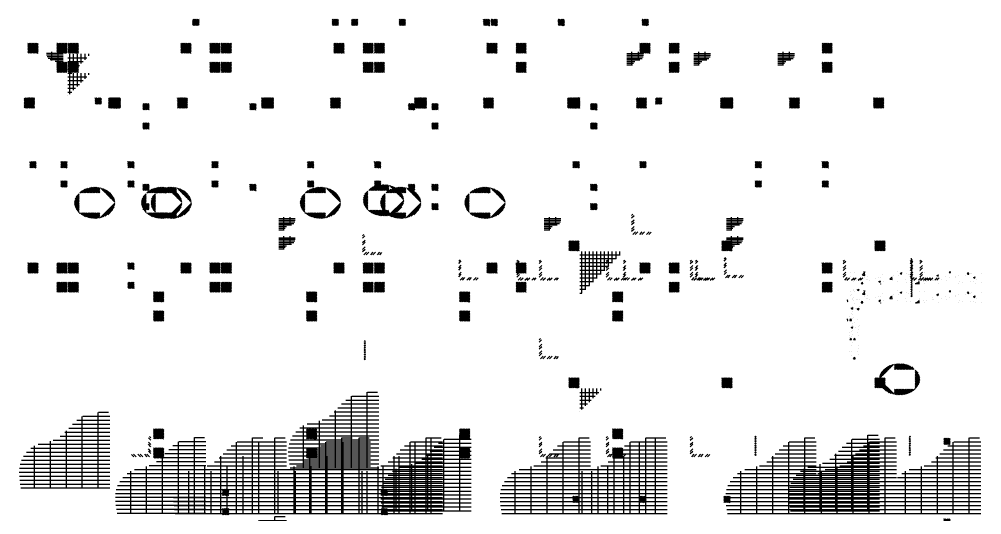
# Paper-space layout 'Layout1' of a CAD drawing. Extents: x -51516 to 7058931, y -29255 to 5150000.
# Drawn here: x 12102 to 49841, y 12919 to 32360 of the extents above; entities that cross this region are included whole.
import ezdxf

# ---------------------------------------------------------------- set-up
doc = ezdxf.new("R2010")
doc.units = 0
doc.header["$LTSCALE"] = 1000
doc.layers.get('0').update_dxf_attribs({"linetype": 'CONTINUOUS'})
doc.layers.add('COL', color=3, linetype='CONTINUOUS')
doc.layers.add('DM', color=2, linetype='CONTINUOUS')

# ---------------------------------------------------------------- blocks, each defined once
blk = doc.blocks.new('*X')
at = {"color": 0}
for p, q in [((50500, 51472), (50528, 51500)), ((50550, 51450), (50500, 51500)), ((50500, 51384), (50550, 51434)), ((50550, 51362), (50500, 51412)), ((50500, 51295), (50550, 51345)), ((48127, 50948), (48127, 50948)), ((48272, 50954), (48272, 50954)), ((48641, 51000), (48688, 50968)), ((48688, 50968), (48699, 51000)), ((49970, 50993), (49970, 50993)), ((50076, 50921), (50146, 50948)), ((50126, 50888), (50146, 50948)), ((50550, 51273), (50500, 51323)), ((50500, 51207), (50550, 51257)), ((50550, 51185), (50500, 51235)), ((50500, 51119), (50550, 51169)), ((50550, 51097), (50500, 51147)), ((50500, 51030), (50550, 51080)), ((50550, 51008), (50500, 51058)), ((50500, 50942), (50550, 50992)), ((50550, 50920), (50500, 50970)), ((50831, 50976), (50831, 50976)), ((51017, 50969), (51017, 50969)), ((51995, 50955), (52033, 51000)), ((51995, 50955), (52055, 50950)), ((52055, 50950), (52046, 51000)), ((52713, 50892), (52761, 50950)), ((52772, 50887), (52761, 50950)), ((48148, 50789), (48148, 50789)), ((48220, 50693), (48220, 50693)), ((48260, 50621), (48260, 50621)), ((48358, 50655), (48358, 50655)), ((48495, 50637), (48495, 50637)), ((48548, 50517), (48596, 50574)), ((48608, 50511), (48596, 50574)), ((48602, 50854), (48680, 50935)), ((48602, 50854), (48691, 50840)), ((48691, 50840), (48680, 50935)), ((48681, 50767), (48681, 50767)), ((48746, 50670), (48746, 50670)), ((48780, 50696), (48780, 50696)), ((48803, 50793), (48803, 50793)), ((48892, 50632), (48892, 50632)), ((49124, 50720), (49124, 50720)), ((49215, 50744), (49215, 50744)), ((49236, 50599), (49306, 50626)), ((49236, 50599), (49285, 50565)), ((49285, 50565), (49306, 50626)), ((49293, 50766), (49293, 50766)), ((49386, 50893), (49386, 50893)), ((49426, 50610), (49426, 50610)), ((49670, 50689), (49748, 50770)), ((49670, 50689), (49759, 50675)), ((49759, 50675), (49748, 50770)), ((49749, 50721), (49749, 50721)), ((49756, 50803), (49756, 50803)), ((49798, 50830), (49798, 50830)), ((49960, 50587), (49960, 50587)), ((50006, 50836), (50006, 50836)), ((50076, 50921), (50126, 50888)), ((50283, 50699), (50283, 50699)), ((50305, 50573), (50305, 50573)), ((50318, 50905), (50318, 50905)), ((50385, 50886), (50385, 50886)), ((50500, 50854), (50550, 50904)), ((50550, 50831), (50500, 50881)), ((50500, 50765), (50550, 50815)), ((50543, 50750), (50500, 50793)), ((50737, 50523), (50815, 50604)), ((50753, 50575), (50753, 50575)), ((50826, 50509), (50815, 50604)), ((50817, 50676), (50817, 50676)), ((50819, 50643), (50819, 50643)), ((51004, 50608), (51004, 50608)), ((51095, 50597), (51095, 50597)), ((51324, 50707), (51324, 50707)), ((51351, 50654), (51351, 50654)), ((51383, 50658), (51383, 50658)), ((51513, 50841), (51583, 50868)), ((51513, 50841), (51563, 50808)), ((51563, 50808), (51583, 50868)), ((51678, 50697), (51678, 50697)), ((51843, 50782), (51843, 50782)), ((51884, 50631), (51884, 50631)), ((52014, 50741), (52014, 50741)), ((52261, 50797), (52261, 50797)), ((52264, 50774), (52264, 50774)), ((52357, 50852), (52357, 50852)), ((52418, 50609), (52418, 50609)), ((52501, 50577), (52501, 50577)), ((52643, 50824), (52643, 50824)), ((52713, 50892), (52772, 50887)), ((52844, 50897), (52844, 50897)), ((52850, 50583), (52850, 50583)), ((52862, 50916), (52862, 50916)), ((52950, 50761), (53020, 50788)), ((52950, 50761), (53000, 50728)), ((52952, 50586), (52952, 50586)), ((53000, 50728), (53020, 50788)), ((53084, 50678), (53084, 50678)), ((53275, 50907), (53275, 50907)), ((8800, 49812), (9188, 50200)), ((8800, 49856), (9144, 50200)), ((8800, 49901), (9099, 50200)), ((8800, 49945), (9055, 50200)), ((8800, 49989), (9011, 50200)), ((8800, 50033), (8967, 50200)), ((8800, 50077), (8923, 50200)), ((8800, 50122), (8878, 50200)), ((8800, 50166), (8834, 50200)), ((14800, 49802), (15198, 50200)), ((14800, 49846), (15154, 50200)), ((14800, 49890), (15110, 50200)), ((14800, 49934), (15066, 50200)), ((14800, 49979), (15021, 50200)), ((14800, 50023), (14977, 50200)), ((14800, 50067), (14933, 50200)), ((14800, 50111), (14889, 50200)), ((14800, 50155), (14845, 50200)), ((14800, 50200), (14800, 50200)), ((20800, 49836), (21164, 50200)), ((20800, 49880), (21120, 50200)), ((20800, 49924), (21076, 50200)), ((20800, 49968), (21032, 50200)), ((20800, 50012), (20988, 50200)), ((20800, 50057), (20943, 50200)), ((20800, 50101), (20899, 50200)), ((20800, 50145), (20855, 50200)), ((20800, 50189), (20811, 50200)), ((26800, 49825), (27175, 50200)), ((26800, 49869), (27131, 50200)), ((26800, 49914), (27086, 50200)), ((26800, 49958), (27042, 50200)), ((26800, 50002), (26998, 50200)), ((26800, 50046), (26954, 50200)), ((26800, 50090), (26910, 50200)), ((26800, 50135), (26865, 50200)), ((26800, 50179), (26821, 50200)), ((32800, 49815), (33185, 50200)), ((32800, 49859), (33141, 50200)), ((32800, 49903), (33097, 50200)), ((32800, 49947), (33053, 50200)), ((32800, 49992), (33008, 50200)), ((32800, 50036), (32964, 50200)), ((32800, 50080), (32920, 50200)), ((32800, 50124), (32876, 50200)), ((32800, 50168), (32832, 50200)), ((38800, 49804), (39196, 50200)), ((38800, 49849), (39151, 50200)), ((38800, 49893), (39107, 50200)), ((38800, 49937), (39063, 50200)), ((38800, 49981), (39019, 50200)), ((38800, 50025), (38975, 50200)), ((38800, 50070), (38930, 50200)), ((38800, 50114), (38886, 50200)), ((38800, 50158), (38842, 50200)), ((48232, 50243), (48232, 50243)), ((48248, 50288), (48248, 50288)), ((48395, 50276), (48465, 50303)), ((48395, 50276), (48445, 50243)), ((48445, 50243), (48465, 50303)), ((48482, 50258), (48482, 50258)), ((48483, 50276), (48483, 50276)), ((48548, 50517), (48608, 50511)), ((49304, 50500), (49313, 50511)), ((49315, 50500), (49313, 50511)), ((50494, 50565), (50494, 50565)), ((50673, 50519), (50743, 50546)), ((50673, 50519), (50701, 50500)), ((50727, 50500), (50743, 50546)), ((50737, 50523), (50826, 50509)), ((51028, 50542), (51028, 50542)), ((51561, 50519), (51561, 50519)), ((52345, 50519), (52345, 50519)), ((53012, 50512), (53012, 50512)), ((53262, 50545), (53262, 50545)), ((8832, 49800), (9200, 50168)), ((8876, 49800), (9200, 50124)), ((8920, 49800), (9200, 50080)), ((8965, 49800), (9200, 50035)), ((9009, 49800), (9200, 49991)), ((9053, 49800), (9200, 49947)), ((9097, 49800), (9200, 49903)), ((9141, 49800), (9200, 49859)), ((14842, 49800), (15200, 50158)), ((14887, 49800), (15200, 50113)), ((14931, 49800), (15200, 50069)), ((14975, 49800), (15200, 50025)), ((15019, 49800), (15200, 49981)), ((15063, 49800), (15200, 49937)), ((15108, 49800), (15200, 49892)), ((15152, 49800), (15200, 49848)), ((20809, 49800), (21200, 50191)), ((20853, 49800), (21200, 50147)), ((20897, 49800), (21200, 50103)), ((20941, 49800), (21200, 50059)), ((20985, 49800), (21200, 50015)), ((21030, 49800), (21200, 49970)), ((21074, 49800), (21200, 49926)), ((21118, 49800), (21200, 49882)), ((21162, 49800), (21200, 49838)), ((26819, 49800), (27200, 50181)), ((26863, 49800), (27200, 50137)), ((26907, 49800), (27200, 50093)), ((26952, 49800), (27200, 50048)), ((26996, 49800), (27200, 50004)), ((27040, 49800), (27200, 49960)), ((27084, 49800), (27200, 49916)), ((27128, 49800), (27200, 49872)), ((27173, 49800), (27200, 49827)), ((32829, 49800), (33200, 50171)), ((32874, 49800), (33200, 50126)), ((32918, 49800), (33200, 50082)), ((32962, 49800), (33200, 50038)), ((33006, 49800), (33200, 49994)), ((33050, 49800), (33200, 49950)), ((33095, 49800), (33200, 49905)), ((33139, 49800), (33200, 49861)), ((33183, 49800), (33200, 49817)), ((38840, 49800), (39200, 50160)), ((38884, 49800), (39200, 50116)), ((38928, 49800), (39200, 50072)), ((38972, 49800), (39200, 50028)), ((39017, 49800), (39200, 49983)), ((39061, 49800), (39200, 49939)), ((39105, 49800), (39200, 49895)), ((39149, 49800), (39200, 49851)), ((48000, 49864), (48017, 49885)), ((48000, 49824), (48029, 49822)), ((48029, 49822), (48017, 49885)), ((48179, 50096), (48179, 50096)), ((48220, 49881), (48220, 49881)), ((48236, 49955), (48236, 49955)), ((48418, 49877), (48418, 49877)), ((9186, 49800), (9200, 49814)), ((9225, 49650), (10807, 49650)), ((9225, 49500), (10657, 49500)), ((9300, 48143), (9300, 49775)), ((9450, 48293), (9450, 49775)), ((9600, 48443), (9600, 49775)), ((9750, 48593), (9750, 49775)), ((9900, 48743), (9900, 49775)), ((10050, 48893), (10050, 49775)), ((10200, 49043), (10200, 49775)), ((10350, 49193), (10350, 49775)), ((10500, 49343), (10500, 49775)), ((10650, 49493), (10650, 49775)), ((10800, 49643), (10800, 49775)), ((15196, 49800), (15200, 49804)), ((39193, 49800), (39200, 49807)), ((48152, 49551), (48222, 49578)), ((48152, 49551), (48202, 49518)), ((48202, 49518), (48222, 49578)), ((48224, 49622), (48224, 49622)), ((48288, 49747), (48288, 49747)), ((48335, 49537), (48335, 49537)), ((48499, 49613), (48499, 49613)), ((9225, 49350), (10507, 49350)), ((9225, 49200), (10357, 49200)), ((48072, 49142), (48072, 49142)), ((48089, 49239), (48089, 49239)), ((48108, 49075), (48156, 49132)), ((48108, 49075), (48168, 49070)), ((48168, 49070), (48156, 49132)), ((48212, 49289), (48212, 49289)), ((48217, 49427), (48217, 49427)), ((9225, 49050), (10207, 49050)), ((9225, 48900), (10057, 48900)), ((9225, 48750), (9907, 48750)), ((48176, 48830), (48176, 48830)), ((48199, 48957), (48199, 48957)), ((48428, 48705), (48428, 48705)), ((48441, 48831), (48441, 48831)), ((9225, 48600), (9757, 48600)), ((9225, 48450), (9607, 48450)), ((48105, 48594), (48105, 48594)), ((48178, 48437), (48178, 48437)), ((48187, 48624), (48187, 48624)), ((48247, 48323), (48295, 48380)), ((48247, 48323), (48307, 48317)), ((48307, 48317), (48295, 48380)), ((48415, 48610), (48415, 48610)), ((48428, 48470), (48428, 48470)), ((9225, 48300), (9457, 48300)), ((9225, 48150), (9307, 48150)), ((8800, 44465), (9160, 44825)), ((8800, 44509), (9116, 44825)), ((8800, 44553), (9072, 44825)), ((8800, 44597), (9028, 44825)), ((8800, 44641), (8984, 44825)), ((8800, 44686), (8939, 44825)), ((8800, 44730), (8895, 44825)), ((8800, 44774), (8851, 44825)), ((8800, 44818), (8807, 44825)), ((8804, 44425), (9200, 44821)), ((8849, 44425), (9200, 44776)), ((8893, 44425), (9200, 44732)), ((8937, 44425), (9200, 44688)), ((8981, 44425), (9200, 44644)), ((9025, 44425), (9200, 44600)), ((9070, 44425), (9200, 44555)), ((14800, 44454), (15171, 44825)), ((14800, 44498), (15127, 44825)), ((14800, 44543), (15082, 44825)), ((14800, 44587), (15038, 44825)), ((14800, 44631), (14994, 44825)), ((14800, 44675), (14950, 44825)), ((14800, 44719), (14906, 44825)), ((14800, 44764), (14861, 44825)), ((14800, 44808), (14817, 44825)), ((14815, 44425), (15200, 44810)), ((14859, 44425), (15200, 44766)), ((14903, 44425), (15200, 44722)), ((14947, 44425), (15200, 44678)), ((14992, 44425), (15200, 44633)), ((15036, 44425), (15200, 44589)), ((15080, 44425), (15200, 44545)), ((20800, 44444), (21181, 44825)), ((20800, 44488), (21137, 44825)), ((20800, 44532), (21093, 44825)), ((20800, 44576), (21049, 44825)), ((20800, 44621), (21004, 44825)), ((20800, 44665), (20960, 44825)), ((20800, 44709), (20916, 44825)), ((20800, 44753), (20872, 44825)), ((20800, 44797), (20828, 44825)), ((20825, 44425), (21200, 44800)), ((20870, 44425), (21200, 44755)), ((20914, 44425), (21200, 44711)), ((20958, 44425), (21200, 44667)), ((21002, 44425), (21200, 44623)), ((21046, 44425), (21200, 44579)), ((21090, 44425), (21200, 44535)), ((26800, 44433), (27192, 44825)), ((26800, 44478), (27147, 44825)), ((26800, 44522), (27103, 44825)), ((26800, 44566), (27059, 44825)), ((26800, 44610), (27015, 44825)), ((26800, 44654), (26971, 44825)), ((26800, 44699), (26926, 44825)), ((26800, 44743), (26882, 44825)), ((26800, 44787), (26838, 44825)), ((26836, 44425), (27200, 44789)), ((26880, 44425), (27200, 44745)), ((26924, 44425), (27200, 44701)), ((26968, 44425), (27200, 44657)), ((27012, 44425), (27200, 44613)), ((27057, 44425), (27200, 44568)), ((32800, 44467), (33158, 44825)), ((32800, 44511), (33114, 44825)), ((32800, 44556), (33069, 44825)), ((32800, 44600), (33025, 44825)), ((32800, 44644), (32981, 44825)), ((32800, 44688), (32937, 44825)), ((32800, 44732), (32893, 44825)), ((32800, 44777), (32848, 44825)), ((32800, 44821), (32804, 44825)), ((32802, 44425), (33200, 44823)), ((32846, 44425), (33200, 44779)), ((32890, 44425), (33200, 44735)), ((32935, 44425), (33200, 44690)), ((32979, 44425), (33200, 44646)), ((33023, 44425), (33200, 44602)), ((33067, 44425), (33200, 44558)), ((38800, 44457), (39168, 44825)), ((38800, 44501), (39124, 44825)), ((38800, 44545), (39080, 44825)), ((38800, 44589), (39036, 44825)), ((38800, 44634), (38991, 44825)), ((38800, 44678), (38947, 44825)), ((38800, 44722), (38903, 44825)), ((38800, 44766), (38859, 44825)), ((38800, 44810), (38815, 44825)), ((38812, 44425), (39200, 44813)), ((38857, 44425), (39200, 44768)), ((38901, 44425), (39200, 44724)), ((38945, 44425), (39200, 44680)), ((38989, 44425), (39200, 44636)), ((39033, 44425), (39200, 44592)), ((39078, 44425), (39200, 44547)), ((9114, 44425), (9200, 44511)), ((9158, 44425), (9200, 44467)), ((9225, 44250), (9977, 44250)), ((9300, 43573), (9300, 44400)), ((9450, 43723), (9450, 44400)), ((9600, 43873), (9600, 44400)), ((9750, 44023), (9750, 44400)), ((9900, 44173), (9900, 44400)), ((10050, 44323), (10050, 44400)), ((15124, 44425), (15200, 44501)), ((15168, 44425), (15200, 44457)), ((21135, 44425), (21200, 44490)), ((21179, 44425), (21200, 44446)), ((27101, 44425), (27200, 44524)), ((27145, 44425), (27200, 44480)), ((27189, 44425), (27200, 44436)), ((33111, 44425), (33200, 44514)), ((33155, 44425), (33200, 44470)), ((39122, 44425), (39200, 44503)), ((39166, 44425), (39200, 44459)), ((9225, 44100), (9827, 44100)), ((9225, 43950), (9677, 43950)), ((9225, 43800), (9527, 43800)), ((9225, 43650), (9377, 43650)), ((9225, 43500), (9227, 43500)), ((23500, 42238), (23712, 42450)), ((23500, 42283), (23667, 42450)), ((23500, 42327), (23623, 42450)), ((23500, 42371), (23579, 42450)), ((23500, 42415), (23535, 42450)), ((23506, 42200), (23750, 42444)), ((23550, 42200), (23750, 42400)), ((23594, 42200), (23750, 42356)), ((23638, 42200), (23750, 42312)), ((23683, 42200), (23750, 42267)), ((29725, 42232), (29943, 42450)), ((29725, 42276), (29899, 42450)), ((29725, 42320), (29855, 42450)), ((29725, 42365), (29810, 42450)), ((29725, 42409), (29766, 42450)), ((29737, 42200), (29975, 42438)), ((29781, 42200), (29975, 42394)), ((29826, 42200), (29975, 42349)), ((29870, 42200), (29975, 42305)), ((23727, 42200), (23750, 42223)), ((29914, 42200), (29975, 42261)), ((29958, 42200), (29975, 42217)), ((8950, 39930), (9195, 40175)), ((8950, 39974), (9151, 40175)), ((8950, 40019), (9106, 40175)), ((8950, 40063), (9062, 40175)), ((8950, 40107), (9018, 40175)), ((8950, 40151), (8974, 40175)), ((8989, 39925), (9200, 40136)), ((9033, 39925), (9200, 40092)), ((9077, 39925), (9200, 40048)), ((9122, 39925), (9200, 40003)), ((11575, 39948), (11802, 40175)), ((11575, 39992), (11758, 40175)), ((11575, 40036), (11714, 40175)), ((11575, 40080), (11670, 40175)), ((11575, 40124), (11626, 40175)), ((11575, 40169), (11581, 40175)), ((11597, 39925), (11825, 40153)), ((11641, 39925), (11825, 40109)), ((11685, 39925), (11825, 40065)), ((11729, 39925), (11825, 40021)), ((14875, 39933), (15117, 40175)), ((14875, 39977), (15073, 40175)), ((14875, 40021), (15029, 40175)), ((14875, 40066), (14984, 40175)), ((14875, 40110), (14940, 40175)), ((14875, 40154), (14896, 40175)), ((14911, 39925), (15125, 40139)), ((14955, 39925), (15125, 40095)), ((14999, 39925), (15125, 40051)), ((15044, 39925), (15125, 40006)), ((36175, 39932), (36418, 40175)), ((36175, 39976), (36374, 40175)), ((36175, 40020), (36330, 40175)), ((36175, 40064), (36286, 40175)), ((36175, 40108), (36242, 40175)), ((36175, 40152), (36198, 40175)), ((36213, 39925), (36425, 40137)), ((36257, 39925), (36425, 40093)), ((36301, 39925), (36425, 40049)), ((36345, 39925), (36425, 40005)), ((38800, 39949), (39026, 40175)), ((38800, 39993), (38982, 40175)), ((38800, 40037), (38938, 40175)), ((38800, 40082), (38893, 40175)), ((38800, 40126), (38849, 40175)), ((38800, 40170), (38805, 40175)), ((38820, 39925), (39050, 40155)), ((38864, 39925), (39050, 40111)), ((38909, 39925), (39050, 40066)), ((38953, 39925), (39050, 40022)), ((9166, 39925), (9200, 39959)), ((11773, 39925), (11825, 39977)), ((11818, 39925), (11825, 39932)), ((15088, 39925), (15125, 39962)), ((36389, 39925), (36425, 39961)), ((38997, 39925), (39050, 39978)), ((39041, 39925), (39050, 39934)), ((23500, 39056), (23729, 39285)), ((23500, 39101), (23684, 39285)), ((23500, 39145), (23640, 39285)), ((23500, 39189), (23596, 39285)), ((23500, 39233), (23552, 39285)), ((23500, 39277), (23508, 39285)), ((23523, 39035), (23750, 39262)), ((29725, 39050), (29960, 39285)), ((29725, 39094), (29916, 39285)), ((29725, 39138), (29872, 39285)), ((29725, 39183), (29827, 39285)), ((29725, 39227), (29783, 39285)), ((29725, 39271), (29739, 39285)), ((29754, 39035), (29975, 39256)), ((23567, 39035), (23750, 39218)), ((23611, 39035), (23750, 39174)), ((23655, 39035), (23750, 39130)), ((23700, 39035), (23750, 39085)), ((23744, 39035), (23750, 39041)), ((29798, 39035), (29975, 39212)), ((29843, 39035), (29975, 39167)), ((29887, 39035), (29975, 39123)), ((29931, 39035), (29975, 39079)), ((35050, 37938), (35702, 37938)), ((35050, 37875), (35702, 37875)), ((35050, 37812), (35685, 37812)), ((35050, 37750), (35645, 37750)), ((35250, 37483), (35250, 38000)), ((35500, 37672), (35500, 38000)), ((35050, 37688), (35557, 37688)), ((35050, 37625), (35362, 37625)), ((35050, 37562), (35305, 37562)), ((35050, 37500), (35266, 37500)), ((8800, 35803), (9197, 36200)), ((8800, 35847), (9153, 36200)), ((8800, 35891), (9109, 36200)), ((8800, 35935), (9065, 36200)), ((8800, 35979), (9021, 36200)), ((8800, 36024), (8976, 36200)), ((8800, 36068), (8932, 36200)), ((8800, 36112), (8888, 36200)), ((8800, 36156), (8844, 36200)), ((8842, 35800), (9200, 36158)), ((8886, 35800), (9200, 36114)), ((8930, 35800), (9200, 36070)), ((8974, 35800), (9200, 36026)), ((9018, 35800), (9200, 35982)), ((9063, 35800), (9200, 35937)), ((9107, 35800), (9200, 35893)), ((11575, 35970), (11805, 36200)), ((11575, 36014), (11761, 36200)), ((11575, 36059), (11716, 36200)), ((11575, 36103), (11672, 36200)), ((11575, 36147), (11628, 36200)), ((11575, 36191), (11584, 36200)), ((11599, 35950), (11825, 36176)), ((11643, 35950), (11825, 36132)), ((11687, 35950), (11825, 36088)), ((11732, 35950), (11825, 36043)), ((11776, 35950), (11825, 35999)), ((11820, 35950), (11825, 35955)), ((14800, 35836), (15164, 36200)), ((14800, 35881), (15119, 36200)), ((14800, 35925), (15075, 36200)), ((14800, 35969), (15031, 36200)), ((14800, 36013), (14987, 36200)), ((14800, 36057), (14943, 36200)), ((14800, 36102), (14898, 36200)), ((14800, 36146), (14854, 36200)), ((14800, 36190), (14810, 36200)), ((14808, 35800), (15200, 36192)), ((14852, 35800), (15200, 36148)), ((14896, 35800), (15200, 36104)), ((14940, 35800), (15200, 36060)), ((14985, 35800), (15200, 36015)), ((15029, 35800), (15200, 35971)), ((15073, 35800), (15200, 35927)), ((15117, 35800), (15200, 35883)), ((20800, 35826), (21174, 36200)), ((20800, 35870), (21130, 36200)), ((20800, 35914), (21086, 36200)), ((20800, 35959), (21041, 36200)), ((20800, 36003), (20997, 36200)), ((20800, 36047), (20953, 36200)), ((20800, 36091), (20909, 36200)), ((20800, 36135), (20865, 36200)), ((20800, 36180), (20820, 36200)), ((20818, 35800), (21200, 36182)), ((20862, 35800), (21200, 36138)), ((20907, 35800), (21200, 36093)), ((20951, 35800), (21200, 36049)), ((20995, 35800), (21200, 36005)), ((21039, 35800), (21200, 35961)), ((21083, 35800), (21200, 35917)), ((21128, 35800), (21200, 35872)), ((26800, 35816), (27184, 36200)), ((26800, 35860), (27140, 36200)), ((26800, 35904), (27096, 36200)), ((26800, 35948), (27052, 36200)), ((26800, 35992), (27008, 36200)), ((26800, 36037), (26963, 36200)), ((26800, 36081), (26919, 36200)), ((26800, 36125), (26875, 36200)), ((26800, 36169), (26831, 36200)), ((26829, 35800), (27200, 36171)), ((26873, 35800), (27200, 36127)), ((26917, 35800), (27200, 36083)), ((26961, 35800), (27200, 36039)), ((27005, 35800), (27200, 35995)), ((27050, 35800), (27200, 35950)), ((27094, 35800), (27200, 35906)), ((27138, 35800), (27200, 35862)), ((32800, 35805), (33195, 36200)), ((32800, 35849), (33151, 36200)), ((32800, 35894), (33106, 36200)), ((32800, 35938), (33062, 36200)), ((32800, 35982), (33018, 36200)), ((32800, 36026), (32974, 36200)), ((32800, 36070), (32930, 36200)), ((32800, 36115), (32885, 36200)), ((32800, 36159), (32841, 36200)), ((32839, 35800), (33200, 36161)), ((32883, 35800), (33200, 36117)), ((32927, 35800), (33200, 36073)), ((32972, 35800), (33200, 36028)), ((33016, 35800), (33200, 35984)), ((33060, 35800), (33200, 35940)), ((33104, 35800), (33200, 35896)), ((33148, 35800), (33200, 35852)), ((38800, 35839), (39161, 36200)), ((38800, 35883), (39117, 36200)), ((38800, 35927), (39073, 36200)), ((38800, 35972), (39028, 36200)), ((38800, 36016), (38984, 36200)), ((38800, 36060), (38940, 36200)), ((38800, 36104), (38896, 36200)), ((38800, 36148), (38852, 36200)), ((38800, 36193), (38807, 36200)), ((38805, 35800), (39200, 36195)), ((38849, 35800), (39200, 36151)), ((38894, 35800), (39200, 36106)), ((38938, 35800), (39200, 36062)), ((38982, 35800), (39200, 36018)), ((39026, 35800), (39200, 35974)), ((39070, 35800), (39200, 35930)), ((39115, 35800), (39200, 35885)), ((9151, 35800), (9200, 35849)), ((9195, 35800), (9200, 35805)), ((15161, 35800), (15200, 35839)), ((21172, 35800), (21200, 35828)), ((27182, 35800), (27200, 35818)), ((33193, 35800), (33200, 35807)), ((39159, 35800), (39200, 35841)), ((1726, 25546), (1873, 25693)), ((1770, 25546), (1944, 25720)), ((1814, 25546), (2006, 25738)), ((1858, 25546), (2063, 25751)), ((1902, 25546), (2116, 25760)), ((1947, 25546), (2166, 25766)), ((1991, 25546), (2214, 25769)), ((2035, 25546), (2259, 25770)), ((2079, 25546), (2302, 25769)), ((2123, 25546), (2344, 25767)), ((2168, 25546), (2384, 25763)), ((2212, 25546), (2423, 25757)), ((2256, 25546), (2460, 25750)), ((2300, 25546), (2462, 25708)), ((2344, 25546), (2462, 25664)), ((2483, 25729), (2496, 25743)), ((2505, 25707), (2532, 25734)), ((2527, 25685), (2566, 25724)), ((2549, 25663), (2599, 25712)), ((2571, 25641), (2631, 25700)), ((2593, 25618), (2662, 25687)), ((2615, 25596), (2692, 25673)), ((1467, 25155), (1647, 25335)), ((1469, 25201), (1647, 25379)), ((1469, 25113), (1647, 25291)), ((1476, 25253), (1647, 25424)), ((1493, 25313), (1647, 25468)), ((1529, 25394), (1647, 25512)), ((1681, 25546), (1783, 25647)), ((2389, 25546), (2462, 25619)), ((2433, 25546), (2462, 25575)), ((2638, 25574), (2720, 25657)), ((2660, 25552), (2748, 25641)), ((2682, 25530), (2775, 25624)), ((2704, 25508), (2801, 25606)), ((2726, 25486), (2827, 25587)), ((2748, 25464), (2851, 25567)), ((2770, 25442), (2874, 25546)), ((2792, 25420), (2896, 25523)), ((2814, 25398), (2917, 25500)), ((2836, 25375), (2937, 25476)), ((2858, 25353), (2956, 25450)), ((2881, 25331), (2973, 25424)), ((2903, 25309), (2990, 25396)), ((2925, 25287), (3005, 25367)), ((2947, 25265), (3019, 25337)), ((2969, 25243), (3030, 25304)), ((1474, 25074), (1647, 25247)), ((1482, 25038), (1647, 25203)), ((1493, 25004), (1647, 25159)), ((1505, 24972), (1647, 25114)), ((1519, 24942), (1647, 25070)), ((1535, 24913), (1647, 25026)), ((1551, 24886), (1647, 24982)), ((1569, 24860), (1647, 24938)), ((2472, 24569), (3053, 25150)), ((2530, 24583), (3050, 25103)), ((2594, 24603), (3041, 25049)), ((2668, 24633), (3021, 24985)), ((2991, 25221), (3040, 25270)), ((3013, 25199), (3048, 25233)), ((3035, 25177), (3052, 25193)), ((1588, 24835), (1647, 24893)), ((1609, 24811), (1647, 24849)), ((1630, 24788), (1647, 24805)), ((1652, 24766), (1657, 24770)), ((1676, 24745), (1701, 24770)), ((1700, 24725), (1745, 24770)), ((1725, 24706), (1790, 24770)), ((1752, 24689), (1834, 24770)), ((1779, 24672), (1878, 24770)), ((1807, 24655), (1922, 24770)), ((1836, 24640), (1966, 24770)), ((1866, 24626), (2010, 24770)), ((1897, 24613), (2055, 24770)), ((1930, 24601), (2099, 24770)), ((1963, 24591), (2143, 24770)), ((1998, 24581), (2187, 24770)), ((2033, 24572), (2231, 24770)), ((2070, 24564), (2276, 24770)), ((2107, 24558), (2320, 24770)), ((2146, 24553), (2364, 24770)), ((2187, 24549), (2408, 24770)), ((2229, 24547), (2452, 24770)), ((2273, 24547), (2462, 24735)), ((2319, 24548), (2462, 24691)), ((2367, 24552), (2462, 24647)), ((2417, 24559), (2462, 24603)), ((2768, 24688), (2974, 24895)), ((31612, 22862), (31664, 22913)), ((31612, 22774), (31707, 22868)), ((31612, 22597), (31712, 22697)), ((31612, 22508), (31712, 22608)), ((31612, 22332), (31712, 22432)), ((31612, 22243), (31712, 22343)), ((31666, 22120), (31769, 22223)), ((31754, 22120), (31854, 22220)), ((31931, 22120), (32031, 22220)), ((32019, 22120), (32119, 22220)), ((32196, 22120), (32296, 22220)), ((32285, 22120), (32373, 22209)), ((21250, 13150), (21250, 15937)), ((21254, 15938), (21500, 15938)), ((21500, 15938), (21648, 15938)), ((20409, 15625), (21500, 15625)), ((20625, 13150), (20625, 15772)), ((20641, 15781), (21500, 15781)), ((21500, 15781), (21700, 15781)), ((21500, 15625), (21700, 15625)), ((19944, 15156), (21500, 15156)), ((20000, 13150), (20000, 15213)), ((20093, 15312), (21500, 15312)), ((20241, 15469), (21500, 15469)), ((21500, 15469), (21700, 15469)), ((21500, 15312), (21700, 15312)), ((21500, 15156), (21700, 15156)), ((19375, 13150), (19375, 14808)), ((19476, 14844), (21500, 14844)), ((19763, 15000), (21500, 15000)), ((21500, 15000), (21700, 15000)), ((21500, 14844), (21700, 14844)), ((53050, 14955), (53095, 15000)), ((53100, 14871), (53050, 14921)), ((53050, 14866), (53100, 14916)), ((53100, 14782), (53050, 14832)), ((53050, 14778), (53100, 14828)), ((53100, 14694), (53050, 14744)), ((53050, 14689), (53100, 14739)), ((53100, 14959), (53059, 15000)), ((18441, 14375), (21500, 14375)), ((18607, 14531), (21500, 14531)), ((18750, 13150), (18750, 14625)), ((18896, 14688), (21500, 14688)), ((21500, 14688), (21700, 14688)), ((21500, 14531), (21700, 14531)), ((21500, 14375), (21700, 14375)), ((53100, 14605), (53050, 14655)), ((53050, 14601), (53100, 14651)), ((53100, 14517), (53050, 14567)), ((53050, 14513), (53100, 14563)), ((53100, 14429), (53050, 14479)), ((53050, 14424), (53100, 14474)), ((53100, 14340), (53050, 14390)), ((53050, 14336), (53100, 14386)), ((18234, 14062), (21500, 14062)), ((18322, 14219), (21500, 14219)), ((21500, 14219), (21700, 14219)), ((21500, 14062), (21700, 14062)), ((53100, 14252), (53050, 14302)), ((53052, 14250), (53100, 14298)), ((18152, 13594), (21500, 13594)), ((18160, 13750), (21500, 13750)), ((18185, 13906), (21500, 13906)), ((21500, 13906), (21700, 13906)), ((21500, 13750), (21700, 13750)), ((21500, 13594), (21700, 13594)), ((18156, 13438), (21500, 13438)), ((18171, 13281), (21500, 13281)), ((21500, 13438), (21700, 13438)), ((21500, 13281), (21700, 13281)), ((18193, 13125), (21700, 13125)), ((18219, 12969), (21700, 12969)), ((18750, 12950), (18750, 13150)), ((19375, 12950), (19375, 13150)), ((20000, 12950), (20000, 13150)), ((20625, 12950), (20625, 13150)), ((21250, 12950), (21250, 13150))]:
    blk.add_line(p, q, dxfattribs=at)

psp = doc.layouts.get("Layout1")

# ---------------------------------------------------------------- block references
at = {"color": 0}
for p in [(-27424, 4755), (4500, 1796), (-6050, 1000), (0, 0), (876, 0), (8125, 100), (24125, 100), (-12775, -13400), (-2361, -13400), (4781, -13400), (-12775, -14150), (4781, -14150), (24855, -26531), (-3434, -28531), (-3434, -29281)]:
    psp.add_blockref('*X', p, dxfattribs=at)
at = {"color": 0, "xscale": -1}
psp.add_blockref('*X', (94050, 1000), dxfattribs=at)
at = {"layer": 'COL', "color": 0}
for p in [(-2279, 9), (876, 0), (876, 0), (876, 0), (876, 0), (876, 0), (876, 0), (876, 0), (876, 0), (876, 0), (876, 0), (876, 0), (876, 0), (876, 0), (876, 0), (876, 0), (876, 0), (876, 0), (876, 0), (876, 0), (876, 0), (876, 0), (876, 0), (876, 0), (876, 0), (876, 0), (876, 0), (876, 0), (876, 0), (876, 0), (3501, 0), (4178, 0), (6801, 0), (6801, 0), (12801, 0), (15426, 0), (15801, 0), (21651, 0), (24801, 0), (28101, 0), (876, -3085), (876, -6925), (3501, -6925), (6801, -6925)]:
    psp.add_blockref('*X', p, dxfattribs=at)
at = {"layer": 'COL', "color": 0, "xscale": -1}
psp.add_blockref('*X', (48876, -6925), dxfattribs=at)
at = {"layer": 'DM', "color": 0}
psp.add_blockref('*X', (7000, 0), dxfattribs=at)

doc.saveas('drawing.dxf')
